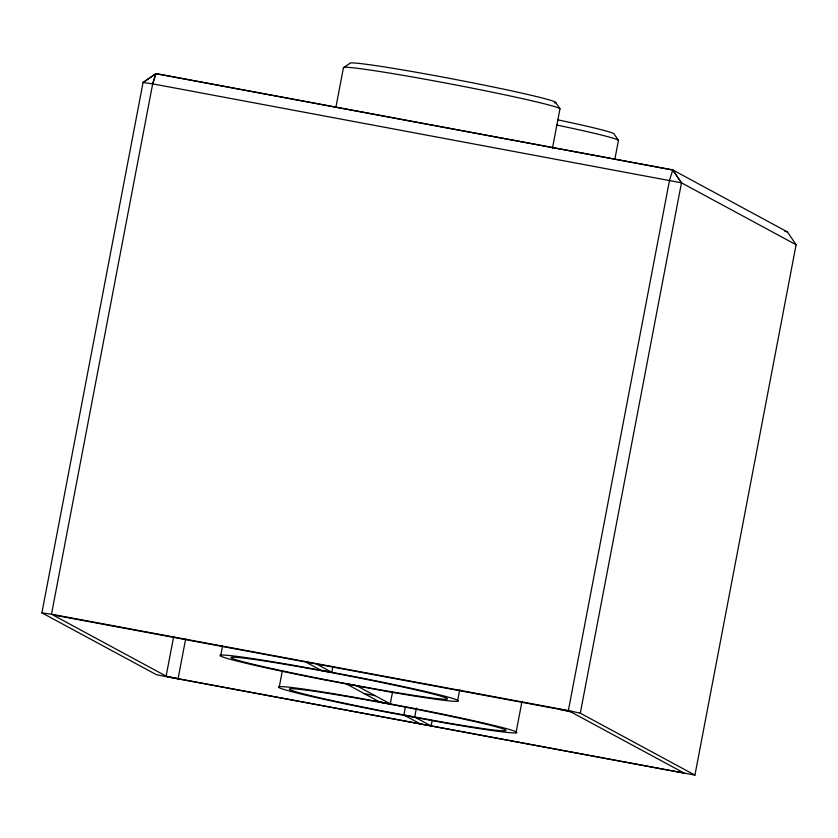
<?xml version="1.0" encoding="UTF-8"?>
<svg xmlns="http://www.w3.org/2000/svg" width="838" height="838" viewBox="0 0 838 838"><rect width="100%" height="100%" fill="white"/><g stroke="black" fill="none" stroke-linecap="round" stroke-linejoin="round"><path stroke-width="1.26" d="M787.406 231.906L672.778 169.936L155.92 73.608L143.068 82.48L41.9 612.85L156.528 674.758L694.932 775.098L796.1 244.738L787.406 231.906L784.839 231.372M41.9 612.85L51.495 614.223L152.673 83.863L155.92 73.608L152.673 83.863L143.068 82.48L155.91 73.671L672.767 169.999L681.472 182.82L796.1 244.738M173.728 636.314L166.123 676.13L178.065 678.77L185.659 638.954M220.834 655.086L222.552 646.088M335.86 107.474L343.433 67.784L349.875 63.395A104.75 3.834 10.8 0 1 458.742 80.113A104.75 3.834 10.8 0 1 554.536 102.833M279.326 686.668L282.259 671.259M331.785 672.286L332.759 667.153M390.267 703.878L392.477 692.314M405.341 707.324L403.864 715.024L420.341 723.927M416.413 708.079L414.695 717.066L431.109 725.938L432.094 720.795M552.399 148.483L559.973 108.793L555.584 102.351M457.506 701.28L459.706 689.716M614.788 159.587L618.454 140.375L614.076 133.944A104.75 3.834 10.8 0 0 557.699 119.824M515.988 732.862L521.875 702.035M580.294 713.19L568.363 710.551L669.531 180.191L672.778 169.936L681.472 182.82L580.294 713.19L694.932 775.098M152.673 83.863L681.472 182.82M51.495 614.223L568.363 710.551M364.195 693.602L374.963 695.613M379.855 702.055L390.623 704.067M404.419 715.327L415.187 717.328M558.768 709.178L570.699 711.818M316.481 664.021L332.131 672.474L321.363 670.473L305.713 662.02M391.44 704.507L356.705 685.746L345.937 683.735L380.62 702.474M343.433 67.784A110.26 4.043 10.8 0 1 448.56 83.58A110.26 4.043 10.8 0 1 559.973 108.793M556.809 125.04A110.26 4.043 10.8 0 1 618.454 140.375M322.714 670.557L292.703 665.163A121.384 4.452 10.8 0 0 221.075 656.311A121.384 4.452 10.8 0 0 324.505 679.88L385.637 691.203A121.384 4.452 10.8 0 0 457.265 700.055A121.384 4.452 10.8 0 0 353.835 676.486L322.714 670.557M381.196 702.15L351.185 696.745A121.384 4.452 10.8 0 0 279.557 687.893A121.384 4.452 10.8 0 0 382.987 711.472L444.119 722.785A121.384 4.452 10.8 0 0 515.747 731.637A121.384 4.452 10.8 0 0 412.317 708.068L381.196 702.15M382.704 702.841L355.448 697.939A110.26 4.043 10.8 0 0 290.377 689.904A110.26 4.043 10.8 0 0 384.338 711.315L439.866 721.602A110.26 4.043 10.8 0 0 504.937 729.636A110.26 4.043 10.8 0 0 410.976 708.225L382.704 702.841M569.526 711.179L52.668 614.851L167.296 676.769L684.164 773.097L569.526 711.179M273.89 669.028A110.26 4.043 10.8 0 0 446.664 699.164A110.26 4.043 10.8 0 0 296.966 666.357A110.26 4.043 10.8 0 0 273.89 669.028"/></g></svg>
